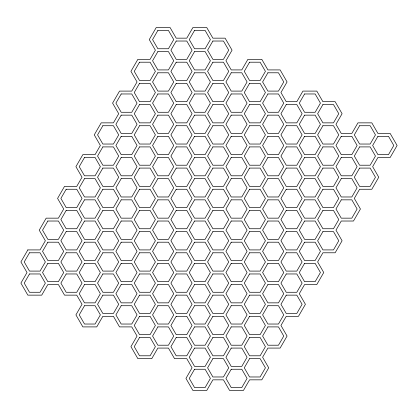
<?xml version="1.0" encoding="UTF-8"?>
<svg xmlns="http://www.w3.org/2000/svg" width="418" height="418" viewBox="0 0 418 418"><rect width="100%" height="100%" fill="white"/><g stroke="black" fill="none" stroke-linecap="round" stroke-linejoin="round"><path stroke-width="0.63" d="M27.839 249.917L20.9 261.94L27.013 272.526L20.9 283.117L27.839 295.139L41.722 295.139L47.835 284.548L58.405 284.548L64.518 295.139L76.745 295.139L82.027 304.294L75.914 314.879L82.858 326.902L96.741 326.902L102.849 316.311L113.424 316.311L119.532 326.902L131.759 326.902L137.047 336.056L130.933 346.642L137.872 358.665L151.755 358.665L157.868 348.079L168.438 348.079L174.552 358.665L186.778 358.665L192.061 367.819L185.947 378.405L192.891 390.428L206.769 390.428L212.882 379.842L223.452 379.842L229.566 390.428L243.448 390.428L249.562 379.842L261.788 379.842L268.727 367.819L262.614 357.233L267.901 348.079L280.128 348.079L287.067 336.056L280.953 325.465L286.241 316.311L298.468 316.311L305.406 304.294L299.293 293.702L304.576 284.548L316.802 284.548L323.746 272.526L317.633 261.94L322.915 252.785L335.142 252.785L342.086 240.763L335.973 230.177L341.255 221.023L353.482 221.023L360.42 209L354.307 198.414L359.595 189.26L371.821 189.26L378.76 177.237L372.647 166.646L377.935 157.492L390.161 157.492L397.1 145.474L390.161 133.452L377.935 133.452L371.821 122.861L357.939 122.861L351.825 133.452L341.255 133.452L335.973 124.298L342.086 113.706L335.142 101.689L322.915 101.689L316.802 91.098L302.925 91.098L296.811 101.689L286.241 101.689L280.953 92.535L287.067 81.944L280.128 69.921L267.901 69.921L261.788 59.335L247.905 59.335L241.792 69.921L231.222 69.921L225.939 60.767L232.053 50.181L225.109 38.158L212.882 38.158L206.769 27.572L192.891 27.572L186.778 38.158L176.208 38.158L170.095 27.572L156.212 27.572L149.273 39.595L155.386 50.181L150.099 59.335L137.872 59.335L130.933 71.358L137.047 81.944L131.759 91.098L119.532 91.098L112.594 103.121L118.707 113.706L113.424 122.861L101.198 122.861L94.254 134.883L100.367 145.474L95.085 154.629L82.858 154.629L75.914 166.646L82.027 177.237L76.745 186.391L64.518 186.391L57.579 198.414L63.693 209L58.405 218.154L46.179 218.154L39.24 230.177L45.353 240.763L40.065 249.917L27.839 249.917M29.495 252.785L24.213 261.94L29.495 271.094L40.065 271.094L45.353 261.94L40.065 252.785L29.495 252.785M47.835 221.023L42.547 230.177L47.835 239.331L58.405 239.331L63.693 230.177L58.405 221.023L47.835 221.023M66.175 189.26L60.887 198.414L66.175 207.568L76.745 207.568L82.027 198.414L76.745 189.26L66.175 189.26M84.514 157.492L79.227 166.646L84.514 175.8L95.085 175.8L100.367 166.646L95.085 157.492L84.514 157.492M102.849 125.729L97.566 134.883L102.849 144.038L113.424 144.038L118.707 134.883L113.424 125.729L102.849 125.729M121.189 93.966L115.906 103.121L121.189 112.275L131.759 112.275L137.047 103.121L131.759 93.966L121.189 93.966M139.528 62.204L134.246 71.358L139.528 80.512L150.099 80.512L155.386 71.358L150.099 62.204L139.528 62.204M157.868 30.441L152.58 39.595L157.868 48.749L168.438 48.749L173.726 39.595L168.438 30.441L157.868 30.441M29.495 273.962L24.213 283.117L29.495 292.271L40.065 292.271L45.353 283.117L40.065 273.962L29.495 273.962M47.835 242.2L42.547 251.354L47.835 260.508L58.405 260.508L63.693 251.354L58.405 242.2L47.835 242.2M66.175 210.432L60.887 219.586L66.175 228.74L76.745 228.74L82.027 219.586L76.745 210.432L66.175 210.432M84.514 178.669L79.227 187.823L84.514 196.977L95.085 196.977L100.367 187.823L95.085 178.669L84.514 178.669M102.849 146.906L97.566 156.06L102.849 165.214L113.424 165.214L118.707 156.06L113.424 146.906L102.849 146.906M121.189 115.143L115.906 124.298L121.189 133.452L131.759 133.452L137.047 124.298L131.759 115.143L121.189 115.143M139.528 83.381L134.246 92.535L139.528 101.689L150.099 101.689L155.386 92.535L150.099 83.381L139.528 83.381M157.868 51.613L152.58 60.767L157.868 69.921L168.438 69.921L173.726 60.767L168.438 51.613L157.868 51.613M47.835 263.371L42.547 272.526L47.835 281.68L58.405 281.68L63.693 272.526L58.405 263.371L47.835 263.371M66.175 231.609L60.887 240.763L66.175 249.917L76.745 249.917L82.027 240.763L76.745 231.609L66.175 231.609M84.514 199.846L79.227 209L84.514 218.154L95.085 218.154L100.367 209L95.085 199.846L84.514 199.846M102.849 168.083L97.566 177.237L102.849 186.391L113.424 186.391L118.707 177.237L113.424 168.083L102.849 168.083M121.189 136.32L115.906 145.474L121.189 154.629L131.759 154.629L137.047 145.474L131.759 136.32L121.189 136.32M139.528 104.552L134.246 113.706L139.528 122.861L150.099 122.861L155.386 113.706L150.099 104.552L139.528 104.552M157.868 72.789L152.58 81.944L157.868 91.098L168.438 91.098L173.726 81.944L168.438 72.789L157.868 72.789M176.208 41.027L170.92 50.181L176.208 59.335L186.778 59.335L192.061 50.181L186.778 41.027L176.208 41.027M66.175 252.785L60.887 261.94L66.175 271.094L76.745 271.094L82.027 261.94L76.745 252.785L66.175 252.785M84.514 221.023L79.227 230.177L84.514 239.331L95.085 239.331L100.367 230.177L95.085 221.023L84.514 221.023M102.849 189.26L97.566 198.414L102.849 207.568L113.424 207.568L118.707 198.414L113.424 189.26L102.849 189.26M121.189 157.492L115.906 166.646L121.189 175.8L131.759 175.8L137.047 166.646L131.759 157.492L121.189 157.492M139.528 125.729L134.246 134.883L139.528 144.038L150.099 144.038L155.386 134.883L150.099 125.729L139.528 125.729M157.868 93.966L152.58 103.121L157.868 112.275L168.438 112.275L173.726 103.121L168.438 93.966L157.868 93.966M176.208 62.204L170.92 71.358L176.208 80.512L186.778 80.512L192.061 71.358L186.778 62.204L176.208 62.204M194.548 30.441L189.26 39.595L194.548 48.749L205.118 48.749L210.4 39.595L205.118 30.441L194.548 30.441M66.175 273.962L60.887 283.117L66.175 292.271L76.745 292.271L82.027 283.117L76.745 273.962L66.175 273.962M84.514 242.2L79.227 251.354L84.514 260.508L95.085 260.508L100.367 251.354L95.085 242.2L84.514 242.2M102.849 210.432L97.566 219.586L102.849 228.74L113.424 228.74L118.707 219.586L113.424 210.432L102.849 210.432M121.189 178.669L115.906 187.823L121.189 196.977L131.759 196.977L137.047 187.823L131.759 178.669L121.189 178.669M139.528 146.906L134.246 156.06L139.528 165.214L150.099 165.214L155.386 156.06L150.099 146.906L139.528 146.906M157.868 115.143L152.58 124.298L157.868 133.452L168.438 133.452L173.726 124.298L168.438 115.143L157.868 115.143M176.208 83.381L170.92 92.535L176.208 101.689L186.778 101.689L192.061 92.535L186.778 83.381L176.208 83.381M194.548 51.613L189.26 60.767L194.548 69.921L205.118 69.921L210.4 60.767L205.118 51.613L194.548 51.613M84.514 263.371L79.227 272.526L84.514 281.68L95.085 281.68L100.367 272.526L95.085 263.371L84.514 263.371M102.849 231.609L97.566 240.763L102.849 249.917L113.424 249.917L118.707 240.763L113.424 231.609L102.849 231.609M121.189 199.846L115.906 209L121.189 218.154L131.759 218.154L137.047 209L131.759 199.846L121.189 199.846M139.528 168.083L134.246 177.237L139.528 186.391L150.099 186.391L155.386 177.237L150.099 168.083L139.528 168.083M157.868 136.32L152.58 145.474L157.868 154.629L168.438 154.629L173.726 145.474L168.438 136.32L157.868 136.32M176.208 104.552L170.92 113.706L176.208 122.861L186.778 122.861L192.061 113.706L186.778 104.552L176.208 104.552M194.548 72.789L189.26 81.944L194.548 91.098L205.118 91.098L210.4 81.944L205.118 72.789L194.548 72.789M212.882 41.027L207.6 50.181L212.882 59.335L223.452 59.335L228.74 50.181L223.452 41.027L212.882 41.027M84.514 284.548L79.227 293.702L84.514 302.857L95.085 302.857L100.367 293.702L95.085 284.548L84.514 284.548M102.849 252.785L97.566 261.94L102.849 271.094L113.424 271.094L118.707 261.94L113.424 252.785L102.849 252.785M121.189 221.023L115.906 230.177L121.189 239.331L131.759 239.331L137.047 230.177L131.759 221.023L121.189 221.023M139.528 189.26L134.246 198.414L139.528 207.568L150.099 207.568L155.386 198.414L150.099 189.26L139.528 189.26M157.868 157.492L152.58 166.646L157.868 175.8L168.438 175.8L173.726 166.646L168.438 157.492L157.868 157.492M176.208 125.729L170.92 134.883L176.208 144.038L186.778 144.038L192.061 134.883L186.778 125.729L176.208 125.729M194.548 93.966L189.26 103.121L194.548 112.275L205.118 112.275L210.4 103.121L205.118 93.966L194.548 93.966M212.882 62.204L207.6 71.358L212.882 80.512L223.452 80.512L228.74 71.358L223.452 62.204L212.882 62.204M84.514 305.725L79.227 314.879L84.514 324.034L95.085 324.034L100.367 314.879L95.085 305.725L84.514 305.725M102.849 273.962L97.566 283.117L102.849 292.271L113.424 292.271L118.707 283.117L113.424 273.962L102.849 273.962M121.189 242.2L115.906 251.354L121.189 260.508L131.759 260.508L137.047 251.354L131.759 242.2L121.189 242.2M139.528 210.432L134.246 219.586L139.528 228.74L150.099 228.74L155.386 219.586L150.099 210.432L139.528 210.432M157.868 178.669L152.58 187.823L157.868 196.977L168.438 196.977L173.726 187.823L168.438 178.669L157.868 178.669M176.208 146.906L170.92 156.06L176.208 165.214L186.778 165.214L192.061 156.06L186.778 146.906L176.208 146.906M194.548 115.143L189.26 124.298L194.548 133.452L205.118 133.452L210.4 124.298L205.118 115.143L194.548 115.143M212.882 83.381L207.6 92.535L212.882 101.689L223.452 101.689L228.74 92.535L223.452 83.381L212.882 83.381M102.849 295.139L97.566 304.294L102.849 313.448L113.424 313.448L118.707 304.294L113.424 295.139L102.849 295.139M121.189 263.371L115.906 272.526L121.189 281.68L131.759 281.68L137.047 272.526L131.759 263.371L121.189 263.371M139.528 231.609L134.246 240.763L139.528 249.917L150.099 249.917L155.386 240.763L150.099 231.609L139.528 231.609M157.868 199.846L152.58 209L157.868 218.154L168.438 218.154L173.726 209L168.438 199.846L157.868 199.846M176.208 168.083L170.92 177.237L176.208 186.391L186.778 186.391L192.061 177.237L186.778 168.083L176.208 168.083M194.548 136.32L189.26 145.474L194.548 154.629L205.118 154.629L210.4 145.474L205.118 136.32L194.548 136.32M212.882 104.552L207.6 113.706L212.882 122.861L223.452 122.861L228.74 113.706L223.452 104.552L212.882 104.552M231.222 72.789L225.939 81.944L231.222 91.098L241.792 91.098L247.08 81.944L241.792 72.789L231.222 72.789M121.189 284.548L115.906 293.702L121.189 302.857L131.759 302.857L137.047 293.702L131.759 284.548L121.189 284.548M139.528 252.785L134.246 261.94L139.528 271.094L150.099 271.094L155.386 261.94L150.099 252.785L139.528 252.785M157.868 221.023L152.58 230.177L157.868 239.331L168.438 239.331L173.726 230.177L168.438 221.023L157.868 221.023M176.208 189.26L170.92 198.414L176.208 207.568L186.778 207.568L192.061 198.414L186.778 189.26L176.208 189.26M194.548 157.492L189.26 166.646L194.548 175.8L205.118 175.8L210.4 166.646L205.118 157.492L194.548 157.492M212.882 125.729L207.6 134.883L212.882 144.038L223.452 144.038L228.74 134.883L223.452 125.729L212.882 125.729M231.222 93.966L225.939 103.121L231.222 112.275L241.792 112.275L247.08 103.121L241.792 93.966L231.222 93.966M249.562 62.204L244.274 71.358L249.562 80.512L260.132 80.512L265.42 71.358L260.132 62.204L249.562 62.204M121.189 305.725L115.906 314.879L121.189 324.034L131.759 324.034L137.047 314.879L131.759 305.725L121.189 305.725M139.528 273.962L134.246 283.117L139.528 292.271L150.099 292.271L155.386 283.117L150.099 273.962L139.528 273.962M157.868 242.2L152.58 251.354L157.868 260.508L168.438 260.508L173.726 251.354L168.438 242.2L157.868 242.2M176.208 210.432L170.92 219.586L176.208 228.74L186.778 228.74L192.061 219.586L186.778 210.432L176.208 210.432M194.548 178.669L189.26 187.823L194.548 196.977L205.118 196.977L210.4 187.823L205.118 178.669L194.548 178.669M212.882 146.906L207.6 156.06L212.882 165.214L223.452 165.214L228.74 156.06L223.452 146.906L212.882 146.906M231.222 115.143L225.939 124.298L231.222 133.452L241.792 133.452L247.08 124.298L241.792 115.143L231.222 115.143M249.562 83.381L244.274 92.535L249.562 101.689L260.132 101.689L265.42 92.535L260.132 83.381L249.562 83.381M139.528 295.139L134.246 304.294L139.528 313.448L150.099 313.448L155.386 304.294L150.099 295.139L139.528 295.139M157.868 263.371L152.58 272.526L157.868 281.68L168.438 281.68L173.726 272.526L168.438 263.371L157.868 263.371M176.208 231.609L170.92 240.763L176.208 249.917L186.778 249.917L192.061 240.763L186.778 231.609L176.208 231.609M194.548 199.846L189.26 209L194.548 218.154L205.118 218.154L210.4 209L205.118 199.846L194.548 199.846M212.882 168.083L207.6 177.237L212.882 186.391L223.452 186.391L228.74 177.237L223.452 168.083L212.882 168.083M231.222 136.32L225.939 145.474L231.222 154.629L241.792 154.629L247.08 145.474L241.792 136.32L231.222 136.32M249.562 104.552L244.274 113.706L249.562 122.861L260.132 122.861L265.42 113.706L260.132 104.552L249.562 104.552M267.901 72.789L262.614 81.944L267.901 91.098L278.472 91.098L283.754 81.944L278.472 72.789L267.901 72.789M139.528 316.311L134.246 325.465L139.528 334.619L150.099 334.619L155.386 325.465L150.099 316.311L139.528 316.311M157.868 284.548L152.58 293.702L157.868 302.857L168.438 302.857L173.726 293.702L168.438 284.548L157.868 284.548M176.208 252.785L170.92 261.94L176.208 271.094L186.778 271.094L192.061 261.94L186.778 252.785L176.208 252.785M194.548 221.023L189.26 230.177L194.548 239.331L205.118 239.331L210.4 230.177L205.118 221.023L194.548 221.023M212.882 189.26L207.6 198.414L212.882 207.568L223.452 207.568L228.74 198.414L223.452 189.26L212.882 189.26M231.222 157.492L225.939 166.646L231.222 175.8L241.792 175.8L247.08 166.646L241.792 157.492L231.222 157.492M249.562 125.729L244.274 134.883L249.562 144.038L260.132 144.038L265.42 134.883L260.132 125.729L249.562 125.729M267.901 93.966L262.614 103.121L267.901 112.275L278.472 112.275L283.754 103.121L278.472 93.966L267.901 93.966M139.528 337.488L134.246 346.642L139.528 355.796L150.099 355.796L155.386 346.642L150.099 337.488L139.528 337.488M157.868 305.725L152.58 314.879L157.868 324.034L168.438 324.034L173.726 314.879L168.438 305.725L157.868 305.725M176.208 273.962L170.92 283.117L176.208 292.271L186.778 292.271L192.061 283.117L186.778 273.962L176.208 273.962M194.548 242.2L189.26 251.354L194.548 260.508L205.118 260.508L210.4 251.354L205.118 242.2L194.548 242.2M212.882 210.432L207.6 219.586L212.882 228.74L223.452 228.74L228.74 219.586L223.452 210.432L212.882 210.432M231.222 178.669L225.939 187.823L231.222 196.977L241.792 196.977L247.08 187.823L241.792 178.669L231.222 178.669M249.562 146.906L244.274 156.06L249.562 165.214L260.132 165.214L265.42 156.06L260.132 146.906L249.562 146.906M267.901 115.143L262.614 124.298L267.901 133.452L278.472 133.452L283.754 124.298L278.472 115.143L267.901 115.143M157.868 326.902L152.58 336.056L157.868 345.211L168.438 345.211L173.726 336.056L168.438 326.902L157.868 326.902M176.208 295.139L170.92 304.294L176.208 313.448L186.778 313.448L192.061 304.294L186.778 295.139L176.208 295.139M194.548 263.371L189.26 272.526L194.548 281.68L205.118 281.68L210.4 272.526L205.118 263.371L194.548 263.371M212.882 231.609L207.6 240.763L212.882 249.917L223.452 249.917L228.74 240.763L223.452 231.609L212.882 231.609M231.222 199.846L225.939 209L231.222 218.154L241.792 218.154L247.08 209L241.792 199.846L231.222 199.846M249.562 168.083L244.274 177.237L249.562 186.391L260.132 186.391L265.42 177.237L260.132 168.083L249.562 168.083M267.901 136.32L262.614 145.474L267.901 154.629L278.472 154.629L283.754 145.474L278.472 136.32L267.901 136.32M286.241 104.552L280.953 113.706L286.241 122.861L296.811 122.861L302.094 113.706L296.811 104.552L286.241 104.552M176.208 316.311L170.92 325.465L176.208 334.619L186.778 334.619L192.061 325.465L186.778 316.311L176.208 316.311M194.548 284.548L189.26 293.702L194.548 302.857L205.118 302.857L210.4 293.702L205.118 284.548L194.548 284.548M212.882 252.785L207.6 261.94L212.882 271.094L223.452 271.094L228.74 261.94L223.452 252.785L212.882 252.785M231.222 221.023L225.939 230.177L231.222 239.331L241.792 239.331L247.08 230.177L241.792 221.023L231.222 221.023M249.562 189.26L244.274 198.414L249.562 207.568L260.132 207.568L265.42 198.414L260.132 189.26L249.562 189.26M267.901 157.492L262.614 166.646L267.901 175.8L278.472 175.8L283.754 166.646L278.472 157.492L267.901 157.492M286.241 125.729L280.953 134.883L286.241 144.038L296.811 144.038L302.094 134.883L296.811 125.729L286.241 125.729M304.576 93.966L299.293 103.121L304.576 112.275L315.151 112.275L320.434 103.121L315.151 93.966L304.576 93.966M176.208 337.488L170.92 346.642L176.208 355.796L186.778 355.796L192.061 346.642L186.778 337.488L176.208 337.488M194.548 305.725L189.26 314.879L194.548 324.034L205.118 324.034L210.4 314.879L205.118 305.725L194.548 305.725M212.882 273.962L207.6 283.117L212.882 292.271L223.452 292.271L228.74 283.117L223.452 273.962L212.882 273.962M231.222 242.2L225.939 251.354L231.222 260.508L241.792 260.508L247.08 251.354L241.792 242.2L231.222 242.2M249.562 210.432L244.274 219.586L249.562 228.74L260.132 228.74L265.42 219.586L260.132 210.432L249.562 210.432M267.901 178.669L262.614 187.823L267.901 196.977L278.472 196.977L283.754 187.823L278.472 178.669L267.901 178.669M286.241 146.906L280.953 156.06L286.241 165.214L296.811 165.214L302.094 156.06L296.811 146.906L286.241 146.906M304.576 115.143L299.293 124.298L304.576 133.452L315.151 133.452L320.434 124.298L315.151 115.143L304.576 115.143M194.548 326.902L189.26 336.056L194.548 345.211L205.118 345.211L210.4 336.056L205.118 326.902L194.548 326.902M212.882 295.139L207.6 304.294L212.882 313.448L223.452 313.448L228.74 304.294L223.452 295.139L212.882 295.139M231.222 263.371L225.939 272.526L231.222 281.68L241.792 281.68L247.08 272.526L241.792 263.371L231.222 263.371M249.562 231.609L244.274 240.763L249.562 249.917L260.132 249.917L265.42 240.763L260.132 231.609L249.562 231.609M267.901 199.846L262.614 209L267.901 218.154L278.472 218.154L283.754 209L278.472 199.846L267.901 199.846M286.241 168.083L280.953 177.237L286.241 186.391L296.811 186.391L302.094 177.237L296.811 168.083L286.241 168.083M304.576 136.32L299.293 145.474L304.576 154.629L315.151 154.629L320.434 145.474L315.151 136.32L304.576 136.32M322.915 104.552L317.633 113.706L322.915 122.861L333.486 122.861L338.773 113.706L333.486 104.552L322.915 104.552M194.548 348.079L189.26 357.233L194.548 366.387L205.118 366.387L210.4 357.233L205.118 348.079L194.548 348.079M212.882 316.311L207.6 325.465L212.882 334.619L223.452 334.619L228.74 325.465L223.452 316.311L212.882 316.311M231.222 284.548L225.939 293.702L231.222 302.857L241.792 302.857L247.08 293.702L241.792 284.548L231.222 284.548M249.562 252.785L244.274 261.94L249.562 271.094L260.132 271.094L265.42 261.94L260.132 252.785L249.562 252.785M267.901 221.023L262.614 230.177L267.901 239.331L278.472 239.331L283.754 230.177L278.472 221.023L267.901 221.023M286.241 189.26L280.953 198.414L286.241 207.568L296.811 207.568L302.094 198.414L296.811 189.26L286.241 189.26M304.576 157.492L299.293 166.646L304.576 175.8L315.151 175.8L320.434 166.646L315.151 157.492L304.576 157.492M322.915 125.729L317.633 134.883L322.915 144.038L333.486 144.038L338.773 134.883L333.486 125.729L322.915 125.729M194.548 369.251L189.26 378.405L194.548 387.559L205.118 387.559L210.4 378.405L205.118 369.251L194.548 369.251M212.882 337.488L207.6 346.642L212.882 355.796L223.452 355.796L228.74 346.642L223.452 337.488L212.882 337.488M231.222 305.725L225.939 314.879L231.222 324.034L241.792 324.034L247.08 314.879L241.792 305.725L231.222 305.725M249.562 273.962L244.274 283.117L249.562 292.271L260.132 292.271L265.42 283.117L260.132 273.962L249.562 273.962M267.901 242.2L262.614 251.354L267.901 260.508L278.472 260.508L283.754 251.354L278.472 242.2L267.901 242.2M286.241 210.432L280.953 219.586L286.241 228.74L296.811 228.74L302.094 219.586L296.811 210.432L286.241 210.432M304.576 178.669L299.293 187.823L304.576 196.977L315.151 196.977L320.434 187.823L315.151 178.669L304.576 178.669M322.915 146.906L317.633 156.06L322.915 165.214L333.486 165.214L338.773 156.06L333.486 146.906L322.915 146.906M212.882 358.665L207.6 367.819L212.882 376.973L223.452 376.973L228.74 367.819L223.452 358.665L212.882 358.665M231.222 326.902L225.939 336.056L231.222 345.211L241.792 345.211L247.08 336.056L241.792 326.902L231.222 326.902M249.562 295.139L244.274 304.294L249.562 313.448L260.132 313.448L265.42 304.294L260.132 295.139L249.562 295.139M267.901 263.371L262.614 272.526L267.901 281.68L278.472 281.68L283.754 272.526L278.472 263.371L267.901 263.371M286.241 231.609L280.953 240.763L286.241 249.917L296.811 249.917L302.094 240.763L296.811 231.609L286.241 231.609M304.576 199.846L299.293 209L304.576 218.154L315.151 218.154L320.434 209L315.151 199.846L304.576 199.846M322.915 168.083L317.633 177.237L322.915 186.391L333.486 186.391L338.773 177.237L333.486 168.083L322.915 168.083M341.255 136.32L335.973 145.474L341.255 154.629L351.825 154.629L357.113 145.474L351.825 136.32L341.255 136.32M231.222 348.079L225.939 357.233L231.222 366.387L241.792 366.387L247.08 357.233L241.792 348.079L231.222 348.079M249.562 316.311L244.274 325.465L249.562 334.619L260.132 334.619L265.42 325.465L260.132 316.311L249.562 316.311M267.901 284.548L262.614 293.702L267.901 302.857L278.472 302.857L283.754 293.702L278.472 284.548L267.901 284.548M286.241 252.785L280.953 261.94L286.241 271.094L296.811 271.094L302.094 261.94L296.811 252.785L286.241 252.785M304.576 221.023L299.293 230.177L304.576 239.331L315.151 239.331L320.434 230.177L315.151 221.023L304.576 221.023M322.915 189.26L317.633 198.414L322.915 207.568L333.486 207.568L338.773 198.414L333.486 189.26L322.915 189.26M341.255 157.492L335.973 166.646L341.255 175.8L351.825 175.8L357.113 166.646L351.825 157.492L341.255 157.492M359.595 125.729L354.307 134.883L359.595 144.038L370.165 144.038L375.453 134.883L370.165 125.729L359.595 125.729M231.222 369.251L225.939 378.405L231.222 387.559L241.792 387.559L247.08 378.405L241.792 369.251L231.222 369.251M249.562 337.488L244.274 346.642L249.562 355.796L260.132 355.796L265.42 346.642L260.132 337.488L249.562 337.488M267.901 305.725L262.614 314.879L267.901 324.034L278.472 324.034L283.754 314.879L278.472 305.725L267.901 305.725M286.241 273.962L280.953 283.117L286.241 292.271L296.811 292.271L302.094 283.117L296.811 273.962L286.241 273.962M304.576 242.2L299.293 251.354L304.576 260.508L315.151 260.508L320.434 251.354L315.151 242.2L304.576 242.2M322.915 210.432L317.633 219.586L322.915 228.74L333.486 228.74L338.773 219.586L333.486 210.432L322.915 210.432M341.255 178.669L335.973 187.823L341.255 196.977L351.825 196.977L357.113 187.823L351.825 178.669L341.255 178.669M359.595 146.906L354.307 156.06L359.595 165.214L370.165 165.214L375.453 156.06L370.165 146.906L359.595 146.906M249.562 358.665L244.274 367.819L249.562 376.973L260.132 376.973L265.42 367.819L260.132 358.665L249.562 358.665M267.901 326.902L262.614 336.056L267.901 345.211L278.472 345.211L283.754 336.056L278.472 326.902L267.901 326.902M286.241 295.139L280.953 304.294L286.241 313.448L296.811 313.448L302.094 304.294L296.811 295.139L286.241 295.139M304.576 263.371L299.293 272.526L304.576 281.68L315.151 281.68L320.434 272.526L315.151 263.371L304.576 263.371M322.915 231.609L317.633 240.763L322.915 249.917L333.486 249.917L338.773 240.763L333.486 231.609L322.915 231.609M341.255 199.846L335.973 209L341.255 218.154L351.825 218.154L357.113 209L351.825 199.846L341.255 199.846M359.595 168.083L354.307 177.237L359.595 186.391L370.165 186.391L375.453 177.237L370.165 168.083L359.595 168.083M377.935 136.32L372.647 145.474L377.935 154.629L388.505 154.629L393.787 145.474L388.505 136.32L377.935 136.32"/></g></svg>
